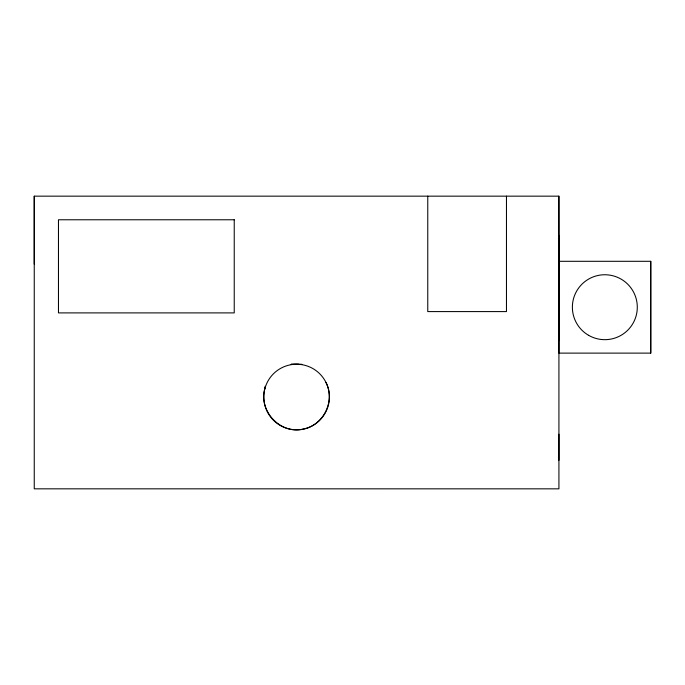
<?xml version="1.0" encoding="UTF-8"?>
<svg xmlns="http://www.w3.org/2000/svg" width="685" height="685" viewBox="0 0 685 685"><rect width="100%" height="100%" fill="white"/><g stroke="black" fill="none" stroke-linecap="round" stroke-linejoin="round"><path stroke-width="1.03" d="M34.25 196.158L34.25 488.833L558.926 488.842L558.934 196.158L34.25 196.158L34.25 264.153M265.155 388.361L265.155 386.263M558.934 340.197L558.823 196.175M650.75 353.117L650.75 261.302L558.934 261.302L558.934 353.117L650.75 353.117L650.75 261.302M265.515 386.554C257.089 409.296 279.454 434.667 303.07 429.161C323.508 425.436 335.547 400.871 325.966 382.435M558.797 252.679L558.934 235.512L558.943 269.71L558.943 252.662M291.185 364.283L301.854 364.292M291.322 364.274L298.651 364.292M558.926 434.179L558.926 460.329M506.463 196.158L506.463 311.589L427.765 311.589L427.765 196.158M234.236 219.774L58.465 219.774L58.465 312.899L234.236 312.899L234.236 219.774M278.444 424.332A32.794 32.794 0 0 0 329.322 399.081A32.794 32.794 0 0 0 282.014 367.648A32.794 32.794 0 0 0 278.444 424.332M588.612 335.325A32.46 32.46 0 0 0 637.298 307.214A32.46 32.46 0 0 0 588.612 279.095A32.46 32.46 0 0 0 588.612 335.325"/></g></svg>
